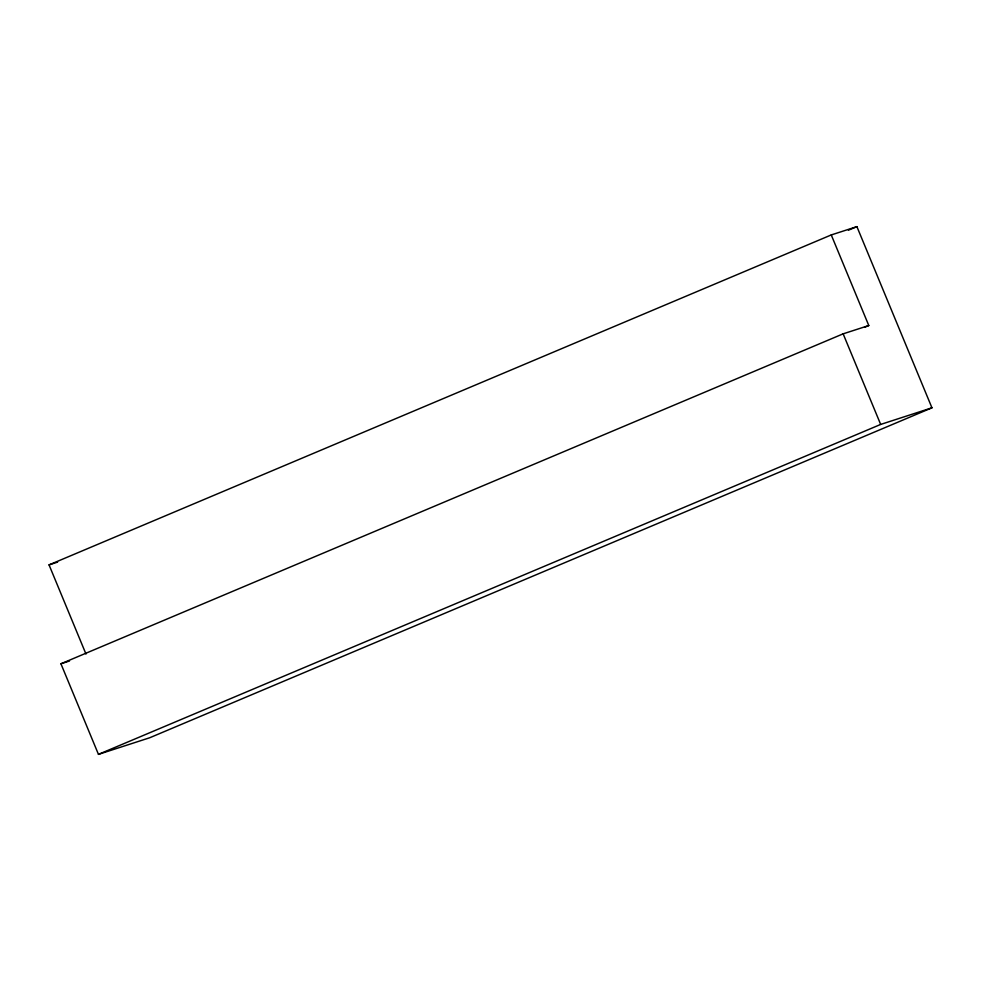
<?xml version="1.0" encoding="UTF-8"?>
<svg xmlns="http://www.w3.org/2000/svg" width="981" height="981" viewBox="0 0 981 981"><rect width="100%" height="100%" fill="white"/><g stroke="black" fill="none" stroke-linecap="round" stroke-linejoin="round"><path stroke-width="1.47" d="M85.985 654.057L49.05 564.884L831.263 234.937L856.904 226.636L931.95 407.814L149.737 737.749L98.456 754.364L60.932 663.781L843.145 333.834L868.786 325.533L831.263 234.937M848.43 230.204L856.904 226.636M864.543 327.311L868.786 325.533M98.456 754.364L880.668 424.43L931.95 407.814M49.05 564.884L57.597 562.113M60.932 663.781L69.479 661.01M843.145 333.834L880.668 424.43"/></g></svg>
